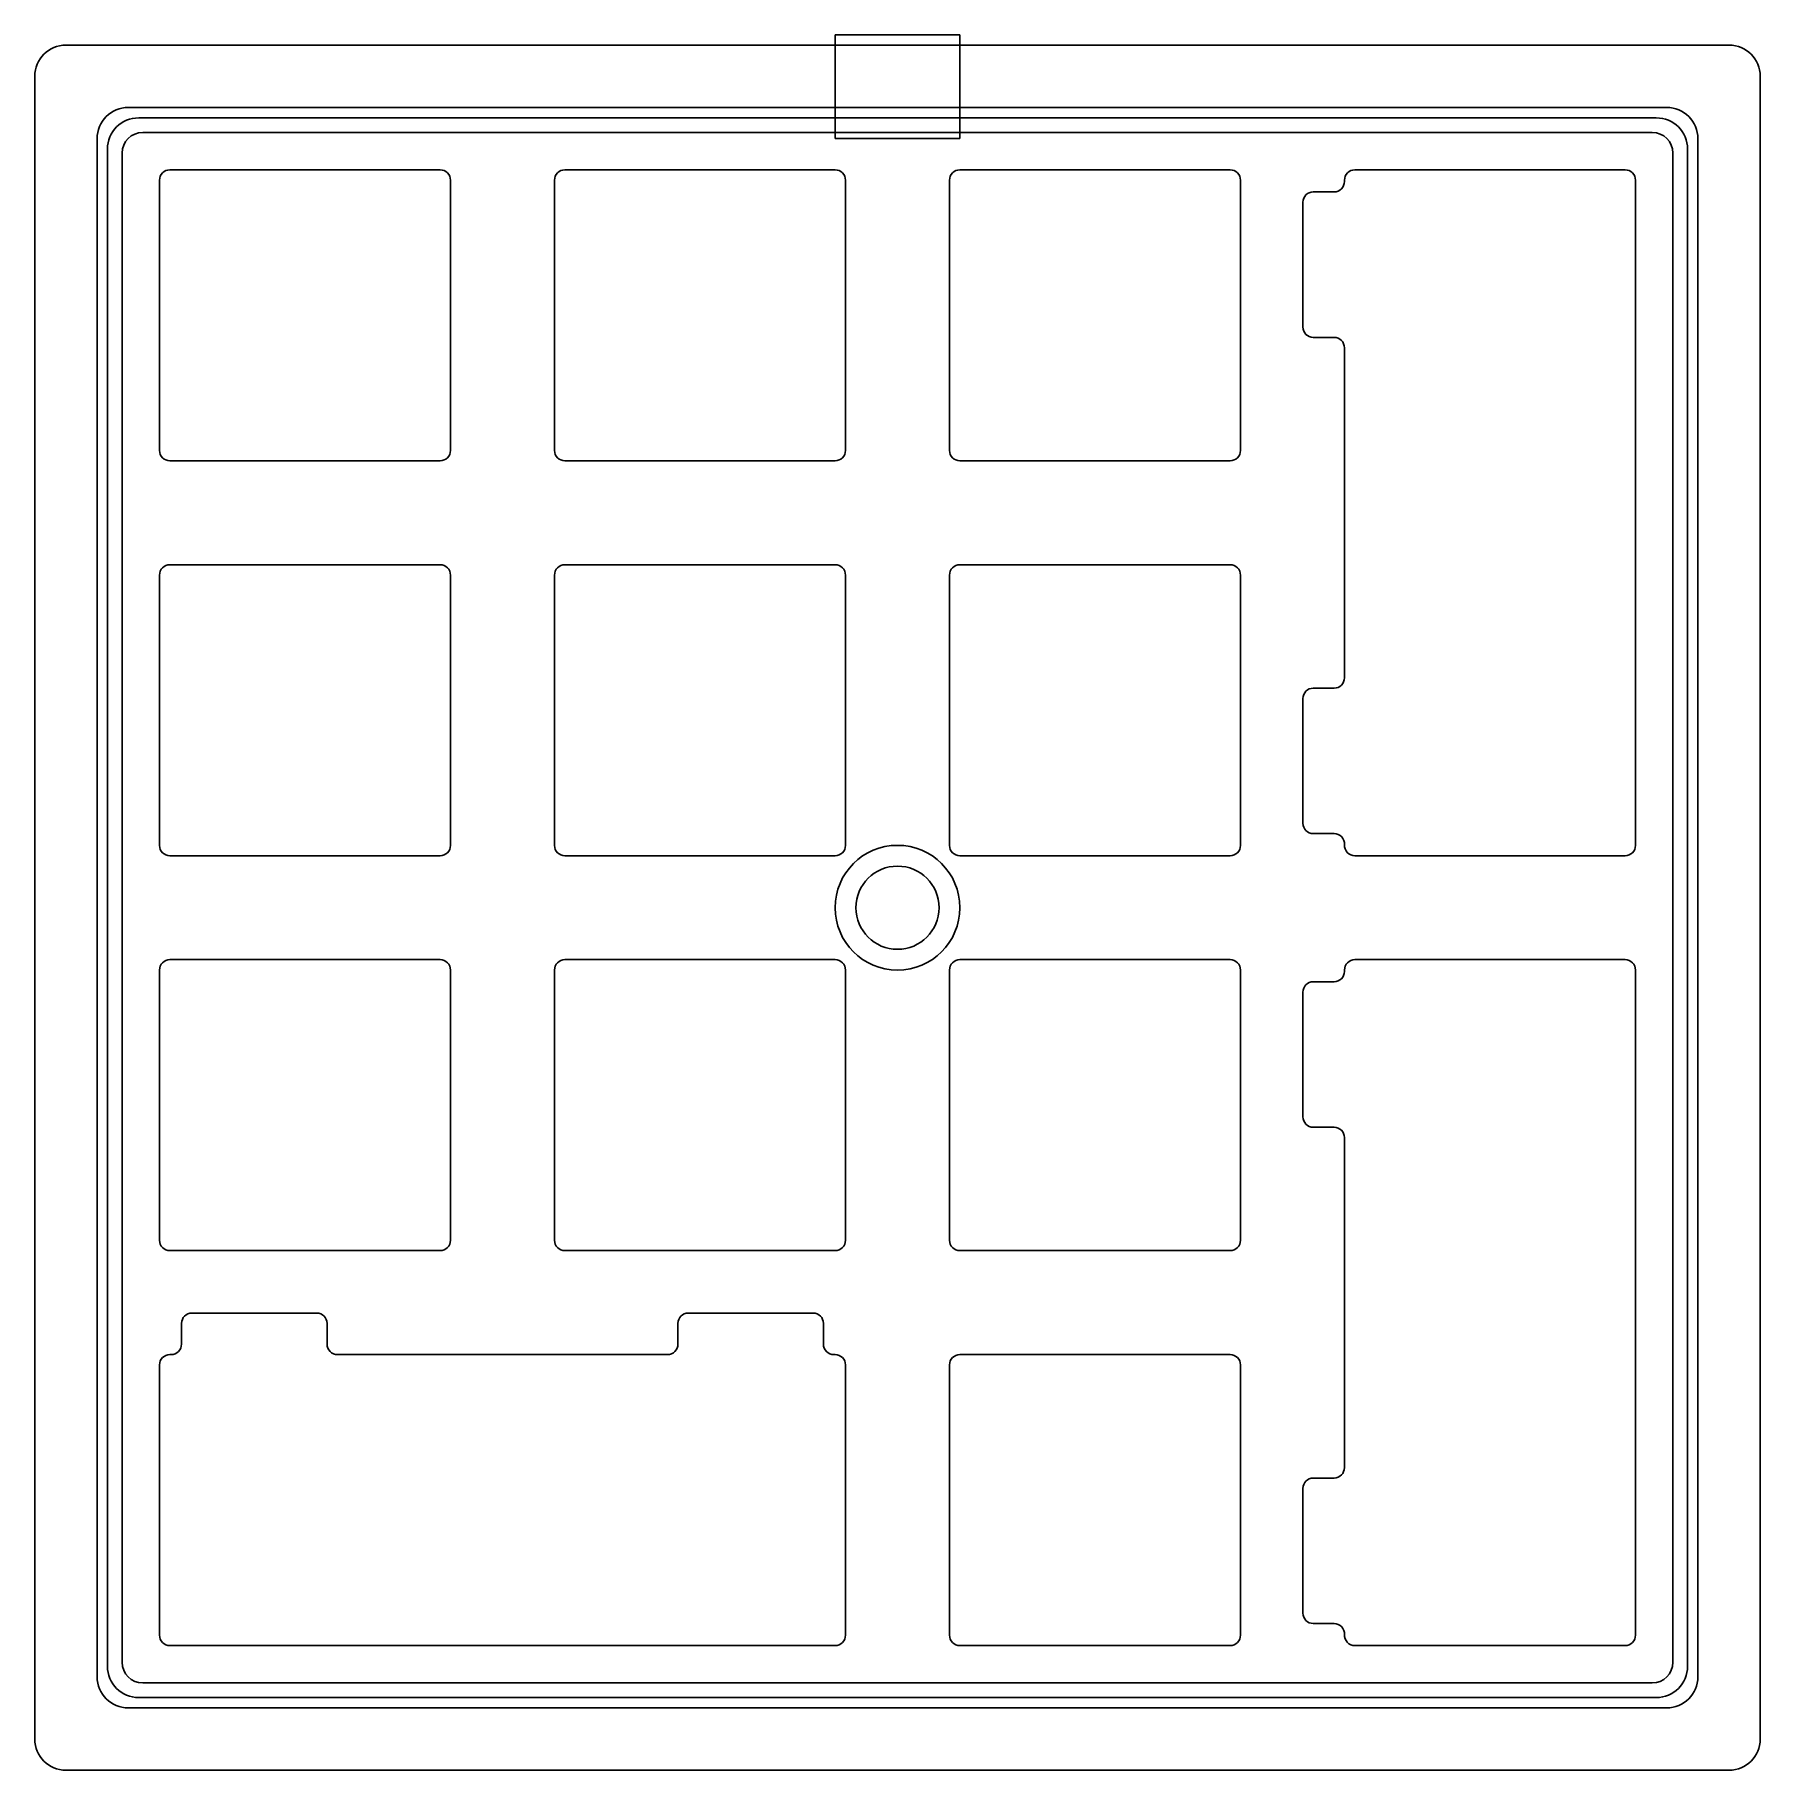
# Model space of a CAD drawing. Header units: millimetres. Extents: x -3.5 to 79.5, y -79.5 to 4.
import ezdxf

# ---------------------------------------------------------------- set-up
doc = ezdxf.new("R2010")
doc.units = ezdxf.units.MM
doc.layers.add('Border', color=10, linetype='Continuous')
doc.layers.add('USB', color=110, linetype='Continuous')

msp = doc.modelspace()

# ---------------------------------------------------------------- linework, layer by layer
for p, q in [((1.5, 0), (74.5, 0)), ((0, -1.5), (0, -74.5)), ((76, -1.5), (76, -74.5)), ((3, -2.5), (16, -2.5)), ((22, -2.5), (35, -2.5)), ((41, -2.5), (54, -2.5)), ((60, -2.5), (73, -2.5)), ((2.5, -3), (2.5, -16)), ((16.5, -3), (16.5, -16)), ((21.5, -3), (21.5, -16)), ((35.5, -3), (35.5, -16)), ((40.5, -3), (40.5, -16)), ((54.5, -3), (54.5, -16)), ((59.5, -3), (59.5, -3.062)), ((73.5, -3), (73.5, -35)), ((57.5, -4.062), (57.5, -10.062)), ((59, -3.562), (58, -3.562)), ((59, -10.562), (58, -10.562)), ((59.5, -11.062), (59.5, -26.938)), ((3, -16.5), (16, -16.5)), ((22, -16.5), (35, -16.5)), ((41, -16.5), (54, -16.5)), ((3, -21.5), (16, -21.5)), ((22, -21.5), (35, -21.5)), ((41, -21.5), (54, -21.5)), ((2.5, -22), (2.5, -35)), ((16.5, -22), (16.5, -35)), ((21.5, -22), (21.5, -35)), ((35.5, -22), (35.5, -35)), ((40.5, -22), (40.5, -35)), ((54.5, -22), (54.5, -35)), ((59, -27.438), (58, -27.438)), ((57.5, -27.938), (57.5, -33.938)), ((59.002, -34.438), (58, -34.438)), ((59.5, -34.894), (59.5, -35)), ((3, -35.5), (16, -35.5)), ((22, -35.5), (35, -35.5)), ((41, -35.5), (54, -35.5)), ((60, -35.5), (73, -35.5)), ((3, -40.5), (16, -40.5)), ((22, -40.5), (35, -40.5)), ((41, -40.5), (54, -40.5)), ((60, -40.5), (73, -40.5)), ((2.5, -41), (2.5, -54)), ((16.5, -41), (16.5, -54)), ((21.5, -41), (21.5, -54)), ((35.5, -41), (35.5, -54)), ((40.5, -41), (40.5, -54)), ((54.5, -41), (54.5, -54)), ((59, -41.562), (58, -41.562)), ((59.5, -41), (59.5, -41.062)), ((73.5, -41), (73.5, -73)), ((57.5, -42.062), (57.5, -48.062)), ((59, -48.562), (58, -48.562)), ((59.5, -49.062), (59.5, -64.938)), ((3, -54.5), (16, -54.5)), ((22, -54.5), (35, -54.5)), ((41, -54.5), (54, -54.5)), ((4.062, -57.5), (10.062, -57.5)), ((27.938, -57.5), (33.938, -57.5)), ((3.562, -58), (3.562, -59)), ((10.562, -58), (10.562, -59)), ((27.438, -58), (27.438, -59)), ((34.438, -58), (34.438, -59)), ((2.5, -60), (2.5, -73)), ((3, -59.5), (3.062, -59.5)), ((11.062, -59.5), (26.938, -59.5)), ((34.938, -59.5), (35, -59.5)), ((35.5, -60), (35.5, -73)), ((40.5, -60), (40.5, -73)), ((41, -59.5), (54, -59.5)), ((54.5, -60), (54.5, -73)), ((57.5, -65.938), (57.5, -71.938)), ((59, -65.438), (58, -65.438)), ((59.002, -72.438), (58, -72.438)), ((3, -73.5), (35, -73.5)), ((41, -73.5), (54, -73.5)), ((60, -73.5), (73, -73.5)), ((1.5, -76), (74.5, -76))]:
    msp.add_line(p, q)
msp.add_circle((38, -38), 2)
for centre, radius, start, end in [((1.5, -1.5), 1.5, 90, 180), ((74.5, -1.5), 1.5, 0, 90), ((3, -3), 0.5, 90, 180), ((16, -3), 0.5, 0, 90), ((22, -3), 0.5, 90, 180), ((35, -3), 0.5, 0, 90), ((41, -3), 0.5, 90, 180), ((54, -3), 0.5, 0, 90), ((60, -3), 0.5, 90, 180), ((73, -3), 0.5, 0, 90), ((59, -3.062), 0.5, 270, 0), ((58, -4.062), 0.5, 90, 180), ((58, -10.062), 0.5, 180, 270), ((59, -11.062), 0.5, 0, 90), ((3, -16), 0.5, 180, 270), ((16, -16), 0.5, 270, 360), ((22, -16), 0.5, 180, 270), ((35, -16), 0.5, 270, 360), ((41, -16), 0.5, 180, 270), ((54, -16), 0.5, 270, 360), ((3, -22), 0.5, 90, 180), ((16, -22), 0.5, 0, 90), ((22, -22), 0.5, 90, 180), ((35, -22), 0.5, 0, 90), ((41, -22), 0.5, 90, 180), ((54, -22), 0.5, 0, 90), ((58, -27.938), 0.5, 90, 180), ((59, -26.938), 0.5, 270, 0), ((58, -33.938), 0.5, 180, 270), ((3, -35), 0.5, 180, 270), ((16, -35), 0.5, 270, 360), ((22, -35), 0.5, 180, 270), ((35, -35), 0.5, 270, 360), ((41, -35), 0.5, 180, 270), ((54, -35), 0.5, 270, 360), ((59.002, -34.938), 0.5, 356.44538, 90), ((60, -35), 0.5, 176.44538, 270), ((73, -35), 0.5, 270, 0), ((3, -41), 0.5, 90, 180), ((16, -41), 0.5, 0, 90), ((22, -41), 0.5, 90, 180), ((35, -41), 0.5, 0, 90), ((41, -41), 0.5, 90, 180), ((54, -41), 0.5, 0, 90), ((60, -41), 0.5, 90, 180), ((73, -41), 0.5, 0, 90), ((58, -42.062), 0.5, 90, 180), ((59, -41.062), 0.5, 270, 0), ((58, -48.062), 0.5, 180, 270), ((59, -49.062), 0.5, 0, 90), ((3, -54), 0.5, 180, 270), ((16, -54), 0.5, 270, 360), ((22, -54), 0.5, 180, 270), ((35, -54), 0.5, 270, 360), ((41, -54), 0.5, 180, 270), ((54, -54), 0.5, 270, 360), ((4.062, -58), 0.5, 90, 180), ((10.062, -58), 0.5, 0, 90), ((27.938, -58), 0.5, 90, 180), ((33.938, -58), 0.5, 0, 90), ((3.062, -59), 0.5, 270, 0), ((11.062, -59), 0.5, 180, 270), ((26.938, -59), 0.5, 270, 0), ((34.938, -59), 0.5, 180, 270), ((3, -60), 0.5, 90, 180), ((35, -60), 0.5, 0, 90), ((41, -60), 0.5, 90, 180), ((54, -60), 0.5, 0, 90), ((59, -64.938), 0.5, 270, 0), ((58, -65.938), 0.5, 90, 180), ((58, -71.938), 0.5, 180, 270), ((59.002, -72.938), 0.5, 356.44538, 90), ((3, -73), 0.5, 180, 270), ((35, -73), 0.5, 270, 0), ((41, -73), 0.5, 180, 270), ((54, -73), 0.5, 270, 360), ((60, -73), 0.5, 176.44538, 270), ((73, -73), 0.5, 270, 0), ((1.5, -74.5), 1.5, 180, 270), ((74.5, -74.5), 1.5, 270, 0)]:
    msp.add_arc(centre, radius, start, end)
at = {"layer": 'Border'}
for p, q in [((-2, 3.5), (78, 3.5)), ((-3.5, 2), (-3.5, -78)), ((79.5, 2), (79.5, -78)), ((1, 0.5), (75, 0.5)), ((1.7, -0.7), (74.3, -0.7)), ((-0.5, -1), (-0.5, -75)), ((76.5, -1), (76.5, -75)), ((0.7, -1.7), (0.7, -74.3)), ((75.3, -1.7), (75.3, -74.3)), ((1.7, -75.3), (74.3, -75.3)), ((1, -76.5), (75, -76.5)), ((-2, -79.5), (78, -79.5))]:
    msp.add_line(p, q, dxfattribs=at)
msp.add_circle((38, -38), 3, dxfattribs=at)
for centre, radius, start, end in [((-2, 2), 1.5, 90, 180), ((78, 2), 1.5, 0, 90), ((1, -1), 1.5, 90, 180), ((75, -1), 1.5, 0, 90), ((1.7, -1.7), 1, 90, 180), ((74.3, -1.7), 1, 0, 90), ((1.7, -74.3), 1, 180, 270), ((74.3, -74.3), 1, 270, 0), ((1, -75), 1.5, 180, 270), ((75, -75), 1.5, 270, 0), ((-2, -78), 1.5, 180, 270), ((78, -78), 1.5, 270, 0)]:
    msp.add_arc(centre, radius, start, end, dxfattribs=at)
at = {"layer": 'USB'}
for p, q in [((35, -1), (35, 4)), ((35, 4), (41, 4)), ((41, 4), (41, -1)), ((41, -1), (35, -1))]:
    msp.add_line(p, q, dxfattribs=at)

doc.saveas('drawing.dxf')
